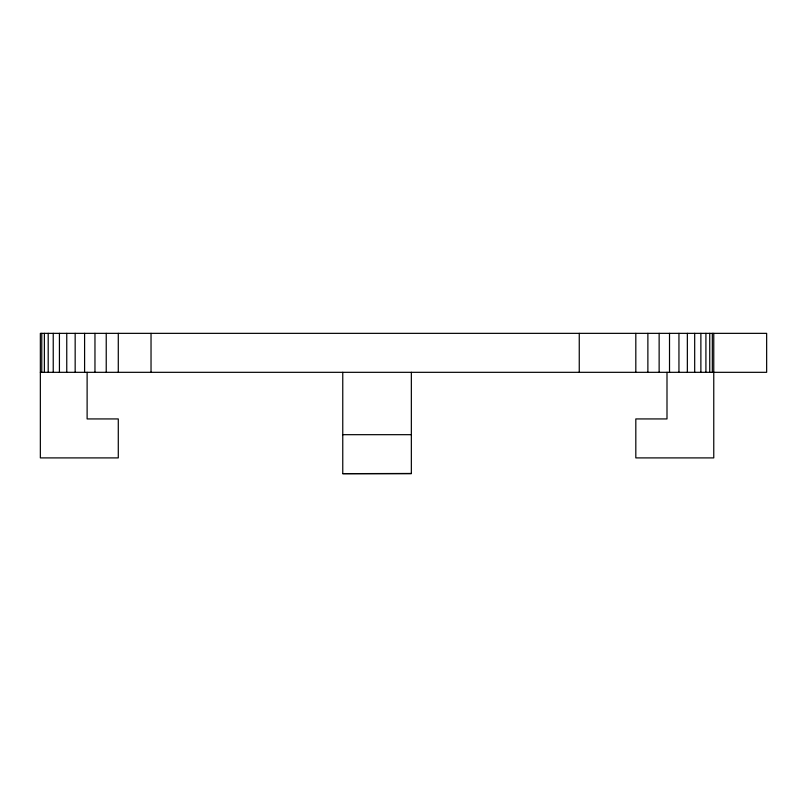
<?xml version="1.0" encoding="UTF-8"?>
<svg xmlns="http://www.w3.org/2000/svg" width="807" height="807" viewBox="0 0 807 807"><rect width="100%" height="100%" fill="white"/><g stroke="black" fill="none" stroke-linecap="round" stroke-linejoin="round"><path stroke-width="1.21" d="M342.763 372.32L342.763 473.648L411.348 473.467M40.35 372.32L766.65 372.32L766.65 333.352L40.35 333.352L40.35 457.902L118.286 457.902L118.286 418.934L87.116 418.934L87.116 372.32M342.763 434.68L411.348 434.68M342.763 473.648L411.348 473.648L411.348 372.32M713.761 333.352L713.761 457.902L635.815 457.902L635.815 418.934L666.996 418.934L666.996 372.32M712.329 333.352L712.329 372.32M709.736 333.352L709.736 372.32M705.913 333.352L705.913 372.32M700.88 333.352L700.88 372.32M694.686 333.352L694.686 372.32M687.352 333.352L687.352 372.32M678.949 333.352L678.949 372.32M669.517 333.352L669.517 372.32M659.137 333.352L659.137 372.32M647.88 333.352L647.88 372.32M635.815 333.352L635.815 372.32M579.255 333.352L579.255 372.32M151.03 333.352L151.03 372.32M118.286 333.352L118.286 372.32M106.231 333.352L106.231 372.32M94.964 333.352L94.964 372.32M84.594 333.352L84.594 372.32M75.162 333.352L75.162 372.32M66.759 333.352L66.759 372.32M59.425 333.352L59.425 372.32M53.232 333.352L53.232 372.32M48.198 333.352L48.198 372.32M44.375 333.352L44.375 372.32M41.772 333.352L41.772 372.32"/></g></svg>
